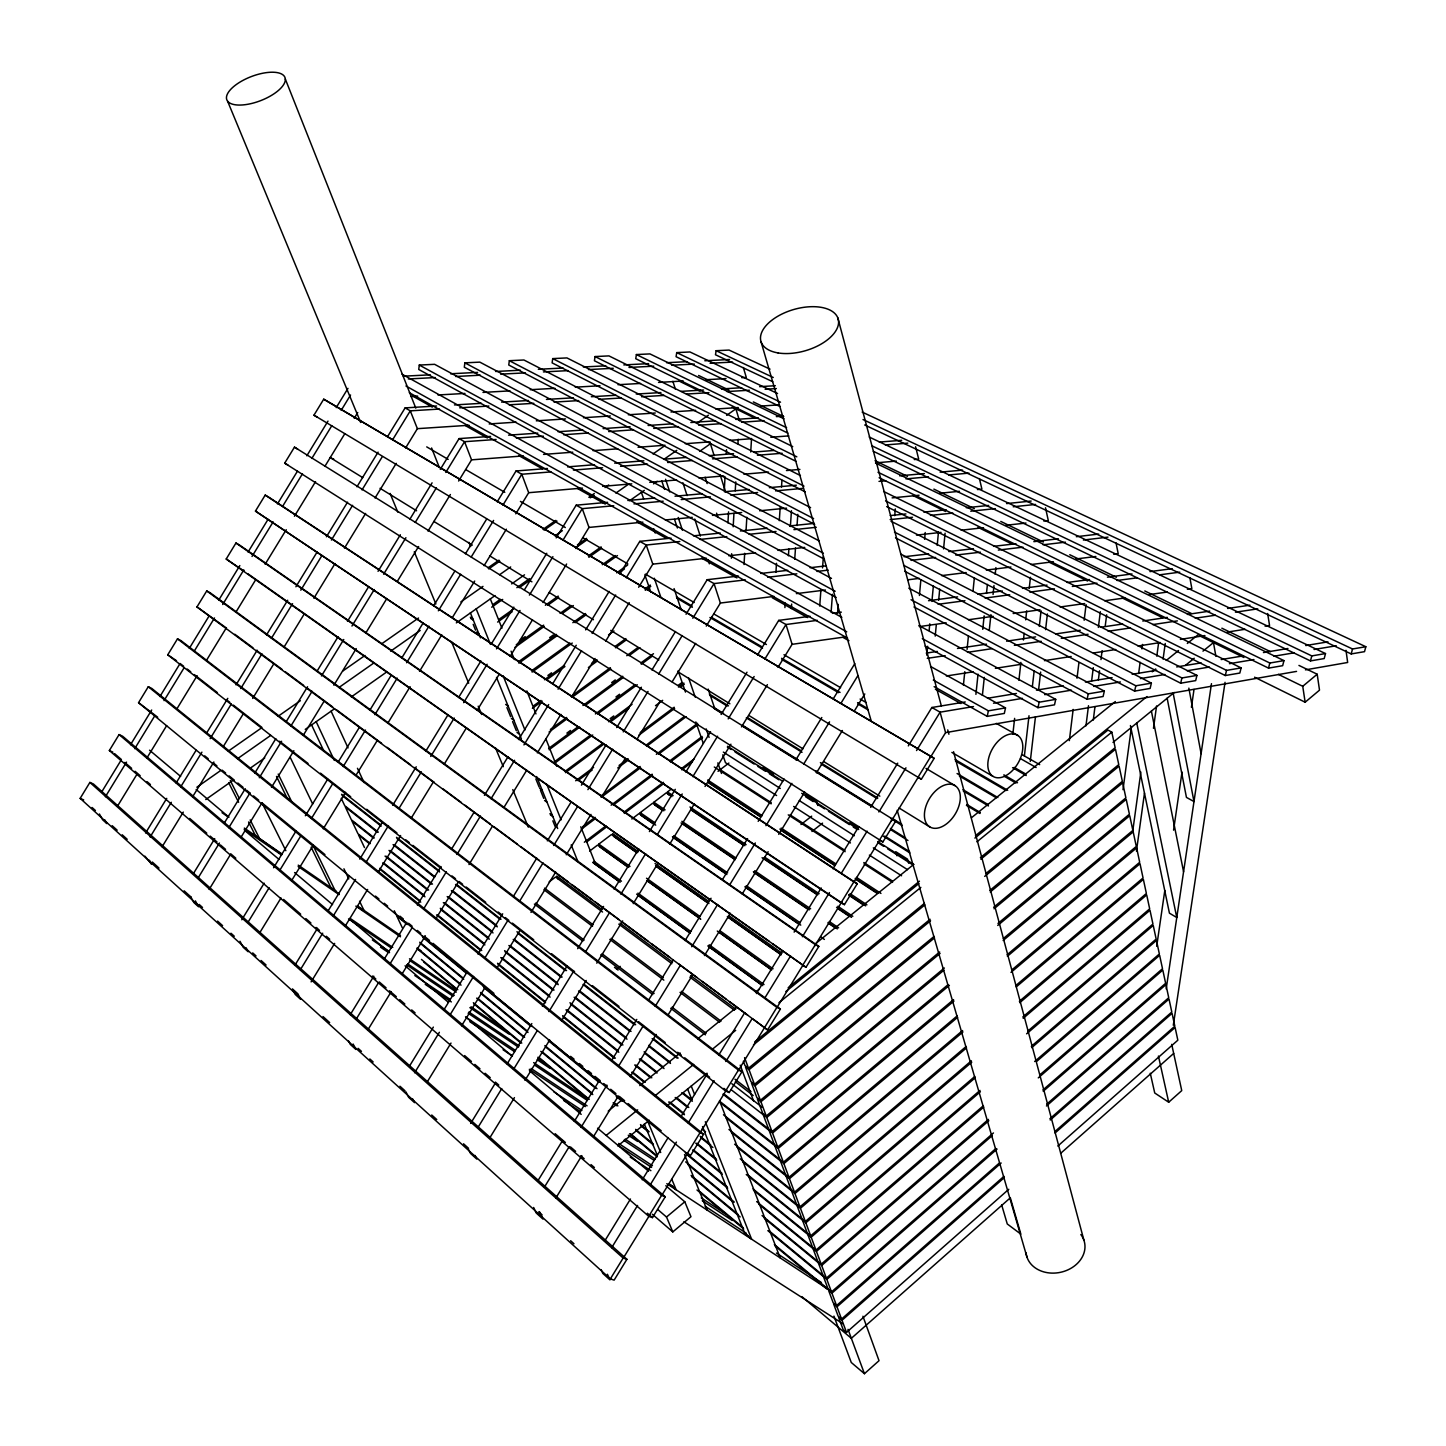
<?xml version="1.0" encoding="UTF-8"?>
<svg xmlns="http://www.w3.org/2000/svg" width="1446" height="1446" viewBox="0 0 1446 1446"><rect width="100%" height="100%" fill="white"/><g stroke="black" fill="none" stroke-linecap="round" stroke-linejoin="round"><path stroke-width="1.5" d="M724.301 490.302L725.042 476.782M726.29 454.243L726.543 449.742M727.934 522.874L728.567 511.866M731.387 558.21L731.64 553.728M733.176 526.796L733.953 513.312M735.237 490.881L735.761 481.898M737.93 443.741L738.201 439.259M744.021 564.555L744.69 553.294M746.028 530.79L746.841 517.288M750.727 452.002L751.54 438.481M775.924 572.309L776.502 563.325M779.304 520.687L780.189 507.221M781.509 487.013L781.943 480.289M784.907 607.591L785.214 603.09M788.413 555.788L788.865 549.028M790.384 526.507L791.45 510.745M791.342 608.531L791.649 604.048M794.722 559.204L795.499 547.998M797.035 525.585L797.812 514.378M819.719 606.055L820.876 590.33M822.539 567.88L823.37 556.656M831.089 612.309L832.462 594.288M837.541 613.339L838.228 604.356M894.731 515.662L895.309 508.92M919.421 595.463L920.867 579.738M924.609 539.268L925.223 532.526M926.814 655.219L927.663 646.254M929.145 630.564L929.778 623.841M931.911 601.428L933.393 585.738M937.207 545.395L938.472 531.947M935.219 636.095L936.285 624.907M938.653 600.307L939.719 589.118M943.569 548.865L945.088 533.194M963.416 685.115L964.789 671.703M967.067 649.344L968.44 635.933M972.995 591.215L974.369 577.785M975.923 694.369L978.038 674.179M982.738 629.299L984.148 615.851M986.479 593.402L987.419 584.437M982.394 695.345L984.292 677.415M989.263 630.348L990.926 614.658M993.059 594.487L993.998 585.522M995.191 574.315L995.896 567.591M1012.869 734.044L1014.622 718.373M1018.906 680.307L1020.912 662.395M1023.425 640L1024.184 633.276M1025.684 619.846L1026.696 610.899M1029.209 588.504L1030.456 577.297M1024.383 755.951L1029.01 715.752M1032.354 686.723L1034.143 671.089M1039.276 626.425L1041.066 610.808M1030.275 761.391L1035.463 716.728M1038.571 689.923L1040.65 672.065M1045.585 629.643L1047.392 614.008M831.486 578.418L434.613 364.32L419.286 365.061L418.744 369.471L836.168 597.469M1069.335 740.641L1073.167 709.426M1077.017 678.21L1078.933 662.611M1084.157 620.244L1086.073 604.645M1085.964 725.856L1088.495 705.72M1091.603 681.102L1093.284 667.672M1098.364 627.401L1100.334 611.748M819.014 540.822L479.819 362.133L464.871 362.856L464.311 367.212L824.437 559.222M1093.284 720.054L1094.984 706.624M1098.4 679.747L1099.538 670.799M1100.966 659.593L1102.105 650.646M1105.232 626.01L1106.66 614.821M810.591 507.636L523.922 360L509.335 360.705L508.757 365.007L814.694 524.41M1123 789.679L1131.423 727.121M1138.635 673.493L1140.135 662.322M1141.942 648.911L1142.539 644.446M1132.58 832.245L1140.858 772.074M1156.8 656.177L1158.626 642.801M1136.448 851.079L1144.491 793.041M1153.474 728.314L1156.565 705.991M1163.072 659.105L1165.241 643.47M800.433 475.589L566.94 357.921L552.715 358.608L552.119 362.874L805.151 491.821M1156.692 946.299L1164.807 890.465M1173.574 830.149L1182.015 772.074M1191.414 707.293L1194.016 689.435M792.733 446.597L608.947 355.897L595.047 356.566L594.433 360.759L795.987 461.328M1166.199 988.865L1211.477 683.669M1173.302 1025.25L1225.051 682.313M784.057 418.798L649.941 353.909L636.385 354.559L635.752 358.716L787.853 433.095M777.568 393.529L689.977 351.974L676.728 352.607L676.077 356.71L779.792 406.434M770.031 369.146L729.073 350.077L716.15 350.709L715.481 354.758L772.724 381.708M987.202 716.385L988.395 710.817L1005.512 707.907L1004.319 713.438L987.202 716.385L934.134 686.651M1037.957 707.672L1039.168 702.196L1055.725 699.376L1054.514 704.835L1037.957 707.672L925.205 646.091M1087.067 699.249L1088.296 693.845L1104.328 691.134L1103.099 696.502L1087.067 699.249L913.98 606.959M1134.604 691.098L1135.851 685.784L1151.378 683.145L1150.13 688.423L1134.604 691.098L904.672 571.278M1180.659 683.199L1181.924 677.957L1196.945 675.409L1195.679 680.614L1180.659 683.199L895.508 537.876M1225.268 675.535L1226.551 670.384L1241.12 667.907L1239.837 673.041L1225.268 675.535L886.687 506.588M1268.54 668.124L1269.823 663.027L1283.958 660.623L1282.656 665.684L1268.54 668.124L879.132 477.722M1310.492 660.912L1311.793 655.906L1325.512 653.574L1324.193 658.563L1310.492 660.912L873.312 451.297M1351.215 653.935L1352.516 648.983L1365.837 646.724L1364.518 651.658L1351.215 653.935L864.708 424.979M80.163 798.373L89.887 782.431L93.43 783.985L626.913 1259.303L614.134 1280.126L610.357 1278.897L80.163 798.373L83.705 799.909M109.354 750.528L119.078 734.586L122.585 736.213L665.25 1196.782L652.471 1217.622L648.748 1216.285L109.354 750.528L112.86 752.137M138.545 702.684L148.287 686.723L151.74 688.404L703.606 1134.242L690.827 1155.101L687.175 1153.655L138.545 702.684L157.704 717.216M167.754 654.803L177.497 638.843L180.931 640.596L741.997 1071.667L729.2 1092.525L725.603 1090.989L167.754 654.803L176.52 660.695M196.981 606.922L206.724 590.944L210.104 592.752L780.388 1009.055L767.591 1029.932L196.981 606.922L225.757 627.546M226.209 559.006L235.951 543.027L239.313 544.907L818.816 946.425L806 967.302L226.209 559.006L244.302 571.242M255.454 511.089L265.196 495.11L268.522 497.026L857.243 883.759L844.428 904.654L841.03 902.81L255.454 511.089L844.428 904.654M294.46 447.157L895.707 821.057L882.873 841.97L284.699 463.136L294.46 447.157L297.731 449.146M313.963 415.183L323.723 399.186L934.17 758.337L921.355 779.249L313.963 415.183L317.216 417.207M102.323 790.926L121.139 760.108M130.538 744.708L151.685 710.022M159.928 696.538L179.9 663.804M189.299 648.386L209.29 615.653M218.689 600.235L239.837 565.567M248.061 552.083L268.052 519.349M277.451 503.931L297.442 471.197M306.841 455.779L327.989 421.111M336.213 407.627L347.98 388.359M105.413 796.728L126.525 762.132M134.731 748.667L154.668 715.987M164.049 700.623L184.004 667.944M194.559 650.646L214.496 617.966M222.702 604.5L243.814 569.905M252.02 556.457L273.149 521.861M282.53 506.48L302.467 473.8M311.848 458.418L331.785 425.739M341.184 410.375L350.565 394.993M117.415 806.308L137.334 773.664M146.715 758.3L166.652 725.639M177.207 708.341L197.126 675.68M206.507 660.316L226.444 627.672M235.825 612.291L255.743 579.647M265.124 564.265L286.236 529.688M294.442 516.24L315.535 481.663M324.916 466.299L344.853 433.637M354.234 418.274L357.74 412.508M145.594 832.986L166.742 798.355M176.123 782.973L196.096 750.275M206.651 732.959L227.799 698.346M236.023 684.88L257.153 650.248M266.552 634.866L287.682 600.235M295.906 586.769L317.036 552.155M326.435 536.773L347.564 502.142M356.963 486.76L378.093 452.128M387.492 436.746L405.115 407.899L436.529 406.001M150.113 837.017L171.297 802.295M180.714 786.877L201.916 752.155M210.158 738.653L231.342 703.949M240.759 688.531L261.943 653.809M271.36 638.391L292.562 603.669M300.804 590.185L321.988 555.463M331.405 540.045L352.607 505.323M362.024 489.905L382.033 457.117M392.625 439.765L410.284 410.845L439.476 409.055M162.115 846.778L183.281 812.092M192.698 796.674L213.863 761.988M223.28 746.588L243.29 713.818M252.689 698.418L273.872 663.732M284.464 646.398L304.455 613.628M313.872 598.228L335.038 563.542M344.455 548.124L365.621 513.438M375.038 498.02L396.222 463.353M405.621 447.935L417.388 428.667L410.284 410.845L405.115 407.899M193.583 873.312L214.731 838.68M224.13 823.298L245.278 788.685M254.677 773.285L275.825 738.671M286.398 721.355L307.546 686.723M316.945 671.342L338.093 636.71M347.492 621.328L368.64 586.715M378.039 571.315L400.361 534.767M409.76 519.385L432.083 482.837M440.307 469.372L459.087 438.59L490.592 436.403M198.319 877.614L219.431 843.036M228.811 827.672L249.923 793.113M259.304 777.749L281.59 741.256M290.971 725.91L312.083 691.333M321.464 675.969L343.75 639.494M351.956 626.046L374.243 589.57M383.624 574.207L405.91 537.713M415.291 522.349L436.403 487.79M445.784 472.426L464.546 441.699L496.086 439.476M209.146 889.435L230.33 854.749M240.922 837.415L262.088 802.747M271.505 787.329L293.863 750.727M303.28 735.309L324.464 700.641M333.881 685.223L356.24 648.621M365.657 633.221L386.823 598.536M397.415 581.202L418.599 546.534M428.016 531.116L450.375 494.514M458.617 481.03L471.559 459.846L464.546 441.699L459.087 438.59M241.789 919.764L264.166 883.181M273.583 867.763L295.942 831.161M305.359 815.761L327.718 779.159M338.31 761.825L359.494 727.157M370.086 709.823L391.27 675.155M401.861 657.822L423.045 623.154M433.637 605.802L454.821 571.134M465.431 553.8L486.615 519.132M497.207 501.798L516.041 470.98L547.419 468.486M247.953 922.367L269.119 887.754M279.693 870.438L300.84 835.824M311.414 818.526L332.58 783.895M343.154 766.597L365.476 730.049M374.894 714.667L397.216 678.12M406.615 662.738L428.956 626.19M438.355 610.808L460.678 574.261M471.251 556.963L493.592 520.415M502.991 505.034L521.789 474.252L550.962 471.902M259.882 932.525L281.012 897.966M291.568 880.668L312.697 846.109M323.253 828.811L345.558 792.336M356.132 775.038L377.261 740.479M387.817 723.181L410.122 686.687M419.521 671.324L441.807 634.83M452.381 617.55L474.686 581.057M484.067 565.693L506.371 529.2M515.77 513.836L528.676 492.706L521.789 474.252L516.041 470.98M295.111 964.916L317.451 928.368M328.025 911.052L349.209 876.439M359.783 859.123L382.124 822.575M392.716 805.259L416.231 766.796M425.648 751.396L447.989 714.848M458.563 697.532L480.922 660.985M491.495 643.687L513.836 607.139M524.428 589.823L546.769 553.276M556.186 537.876L576.177 505.178L607.627 502.322M300.37 969.706L322.693 933.194M333.267 915.914L355.571 879.403M366.145 862.123L388.468 825.612M399.042 808.332L421.346 771.839M430.745 756.457L454.243 718.047M463.642 702.666L487.121 664.256M496.52 648.874L520.018 610.465M529.399 595.101L552.896 556.674M563.47 539.376L582.268 508.649L613.737 505.757M311.107 981.888L334.659 943.388M345.251 926.055L367.627 889.453M378.219 872.137L400.596 835.535M411.188 818.201L433.565 781.617M444.157 764.283L466.534 727.7M477.126 710.366L499.503 673.782M510.095 656.448L532.471 619.864M543.063 602.53L566.615 564.012M576.05 548.612L588.992 527.429L582.268 508.649L576.177 505.178M350.257 1014.676L373.791 976.195M384.383 958.879L406.742 922.331M417.352 905.015L440.885 866.534M451.477 849.218L473.836 812.652M484.428 795.336L507.962 756.854M518.554 739.539L542.105 701.057M552.697 683.741L576.231 645.259M585.648 629.878L609.182 591.396M619.774 574.08L639.783 541.364L671.089 538.147M357.017 1017.821L378.183 983.226M389.932 964.012L412.273 927.482M424.021 908.269L446.362 871.757M456.954 854.459L480.47 816.014M491.044 798.716L514.559 760.289M523.958 744.907L548.649 704.545M558.066 689.182L581.563 650.736M592.155 633.438L615.671 594.993M626.245 577.695L646.235 545.034L679.801 541.527M367.664 1030.185L391.233 991.667M401.825 974.351L425.395 935.833M436.005 918.499L458.382 881.897M468.992 864.563L492.544 826.046M504.329 806.796L526.724 770.212M537.334 752.878L560.885 714.36M571.495 697.026L595.065 658.508M605.657 641.174L629.227 602.657M638.644 587.257L652.797 564.139L646.235 545.034L639.783 541.364M409.851 1065.521L433.348 1027.112M443.922 1009.832L467.438 971.423M478.011 954.143L502.684 913.818M513.276 896.538L536.773 858.129M547.347 840.849L570.863 802.44M581.437 785.16L606.109 744.835M616.701 727.555L641.373 687.23M651.947 669.95L675.463 631.54M686.037 614.261L707.184 579.701L738.508 576.05M414.622 1072.751L439.367 1032.299M449.977 1014.965L473.565 976.448M485.35 957.198L507.745 920.614M519.53 901.346L543.1 862.828M553.71 845.494L577.297 806.976M587.907 789.643L612.652 749.209M623.262 731.875L648.025 691.441M658.617 674.107L682.205 635.589M692.815 618.255L714.035 583.588L745.359 579.9M427.474 1081.518L451.007 1043.072M461.581 1025.792L485.115 987.347M496.882 968.133L520.397 929.706M530.989 912.408L555.698 872.065M566.272 854.767L590.98 814.405M601.572 797.108L625.088 758.68M636.855 739.466L660.388 701.039M672.155 681.825L695.671 643.398M706.263 626.1L720.379 603.036L714.035 583.588L707.184 579.701M470.673 1123.397L495.363 1083.072M507.13 1063.876L531.821 1023.569M542.395 1006.289L567.085 965.964M577.677 948.684L603.542 906.443M614.116 889.163L638.807 848.856M649.399 831.577L675.264 789.335M685.838 772.056L710.528 731.748M721.12 714.469L746.986 672.227M757.559 654.948L778.725 620.388L810.031 616.267M478.174 1127.121L501.762 1088.603M513.565 1069.335L537.153 1030.835M548.938 1011.567L573.701 971.134M585.503 951.884L609.091 913.366M620.876 894.116L645.657 853.664M657.442 834.414L682.205 793.981M692.815 776.647L717.596 736.213M728.206 718.879L754.143 676.511M764.771 659.177L785.991 624.527L817.315 620.352M489.724 1137.966L514.433 1097.622M525.006 1080.343L549.715 1039.999M561.482 1020.786L586.19 980.46M596.782 963.163L622.666 920.903M633.258 903.623L657.966 863.28M669.733 844.084L694.442 803.741M705.033 786.443L730.917 744.202M741.509 726.904L767.392 684.645M777.984 667.365L792.101 644.32L785.991 624.527L778.725 620.388M537.785 1180.948L562.548 1140.569M574.333 1121.337L599.078 1080.939M612.038 1059.791L636.782 1019.412M648.567 1000.18L673.312 959.801M685.097 940.569L711.034 898.255M722.819 879.023L747.564 838.644M758.174 821.346L784.094 779.033M795.878 759.801L821.798 717.505M833.583 698.273L854.803 663.66M544.491 1187.003L569.218 1146.642M581.003 1127.41L606.922 1085.133M618.707 1065.919L643.434 1025.557M655.219 1006.326L679.945 965.964M691.73 946.75L717.65 904.455M729.435 885.241L755.336 842.964M765.946 825.666L791.866 783.37M803.633 764.157L829.552 721.861M841.337 702.648L857.821 675.734M555.897 1197.939L581.834 1155.625M593.637 1136.375L618.382 1095.978M630.185 1076.746L656.123 1034.432M667.907 1015.2L692.67 974.803M704.455 955.571L730.393 913.239M742.196 894.008L768.133 851.694M778.743 834.378L804.681 792.065M816.466 772.833L842.403 730.501M854.188 711.269L864.798 693.953M604.573 1241.246L630.474 1199.005M642.241 1179.791L668.142 1137.568M681.102 1116.439L707.004 1074.197M718.77 1055.002L744.672 1012.76M756.439 993.565L782.34 951.323M794.125 932.128L821.201 887.971M832.968 868.775L858.87 826.534M870.655 807.32L897.731 763.163M908.323 745.883L931.875 707.492L965.259 701.961M611.694 1247.663L637.578 1205.44M650.537 1184.328L676.421 1142.105M688.206 1122.909L714.089 1080.686M725.874 1061.491L751.757 1019.267M764.717 998.156L790.601 955.933M802.385 936.737L829.444 892.58M841.229 873.402L867.112 831.161M878.879 811.965L905.955 767.826M916.547 750.546L940.099 712.173L973.483 706.57M610.357 1278.897L623.154 1258.038L626.913 1259.303M648.748 1216.285L661.563 1195.408L665.25 1196.782M687.175 1153.655L699.991 1132.76L703.606 1134.242M725.603 1090.989L738.418 1070.094L741.997 1071.667M780.388 1009.055L776.882 1007.374L738.31 1070.582M802.53 965.567L815.363 944.636L818.816 946.425M841.03 902.81L853.863 881.879L857.243 883.759M930.917 756.24L918.065 777.189L921.355 779.249M624.076 1256.827L649.977 1214.586M661.762 1195.39L687.663 1153.149M700.623 1132.019L726.525 1089.778M777.171 1007.211L803.072 964.97M814.857 945.774L841.952 901.617M853.718 882.403L879.638 840.162M891.405 820.966L918.499 776.809M930.266 757.596L945.576 732.634L940.099 712.173L931.875 707.492M833.944 1316.113L851.278 1362.494L864.437 1373.7L879.023 1360.686L862.937 1316.24M1150.275 1073.257L1154.739 1092.995L1168.693 1102.232L1181.744 1090.609L1171.712 1044.355M1009.977 1198.119L851.351 1338.309L801.825 1296.61M1060.605 1153.384L1173.682 1053.447M1008.784 1189.281L846.506 1332.399L842.006 1320.27L1004.319 1177.586M1055.056 1132.995L1175.11 1027.473L1177.839 1040.198L1057.821 1146.045M841.554 1319.059L836.999 1306.786L833.637 1303.985L838.192 1316.24L841.554 1319.059L1003.958 1176.339M1054.712 1131.73L1174.839 1026.19L1172.073 1013.321L1050.23 1120.035M836.547 1305.557L831.938 1293.158L828.558 1290.356L833.167 1302.756L836.547 1305.557L999.096 1163.253M1049.886 1118.77L1171.802 1012.037L1169.019 999.041L1046.452 1105.991M836.999 1306.786L1001.156 1163.018M774.351 1244.5L831.486 1291.929L995.878 1148.522M1046.723 1104.184L1168.73 997.74L1165.928 984.618L1043.235 1091.278M831.938 1293.158L997.071 1149.082M769.091 1230.817L826.371 1278.137L993.456 1132.941M1042.891 1089.977L1165.639 983.298L1162.801 970.049L1038.282 1077.885M831.486 1291.929L826.841 1279.385L992.119 1135.706M762.042 1215.562L821.201 1264.202L988.449 1119.403M1039.638 1075.083L1162.512 968.712L1159.638 955.318L1036.71 1061.382M826.371 1278.137L821.671 1265.467L988.829 1120.704M756.674 1201.59L815.978 1250.103L983.388 1105.72M1034.649 1061.527L1159.367 953.98L1156.457 940.442L1031.667 1047.681M821.201 1264.202L816.448 1251.405L983.786 1107.04M753.005 1188.901L810.682 1235.86L980.008 1090.411M1031.323 1046.344L1156.167 939.087L1153.239 925.422L1026.606 1033.818M815.978 1250.103L811.17 1237.161L980.388 1091.748M747.528 1174.64L805.35 1221.472L974.857 1076.42M1027.943 1030.998L1152.95 924.048L1149.986 910.239L1023.19 1018.327M810.682 1235.86L805.838 1222.792L975.255 1077.758M740.225 1158.788L799.945 1206.904L971.387 1060.804M1022.81 1016.972L1149.678 908.847L1146.696 894.893L1019.737 1002.693M805.35 1221.472L800.433 1208.241L971.784 1062.159M734.622 1144.202L794.487 1192.191L966.145 1046.488M1019.358 1001.319L1146.389 893.483L1143.37 879.385L1016.249 986.895M799.945 1206.904L794.975 1193.528L966.543 1047.862M728.947 1129.471L788.956 1177.297L962.584 1030.546M1015.869 985.503L1143.063 877.975L1140.008 863.714L1010.989 972.381M794.487 1192.191L789.462 1178.653L962.982 1031.938M723.47 1114.758L783.37 1162.241L957.234 1015.887M1012.327 969.525L1139.701 862.286L1136.628 847.88L1007.392 956.258M788.956 1177.297L783.877 1163.614L957.65 1017.297M783.37 1162.241L778.237 1148.413L953.98 1001.048M652.309 1214.242L672.806 1231.902L690.971 1216.701L684.789 1201.771L665.811 1185.756M1254.568 677.198L1305.142 702.214L1319.511 690.158L1317.198 674.234L1298.942 665.413M719.439 1101.075L777.731 1147.021L953.565 999.62M1007.012 954.83L1136.303 846.434L1133.194 831.884L1003.144 940.478M672.806 1231.902L666.516 1217.026L684.789 1201.771M1305.142 702.214L1302.738 686.29L1317.198 674.234M724.229 1094.17L772.019 1131.622L948.124 984.618M1003.379 938.508L1132.869 830.42L1129.724 815.707L997.74 925.44M777.731 1147.021L772.525 1133.031L949.389 985.359M766.235 1116.041L760.921 1101.725L757.397 1098.996L762.711 1113.312L766.235 1116.041L944.365 968.007M997.975 923.452L1129.416 814.225L1126.217 799.367L994.017 908.793M772.019 1131.622L766.76 1117.469L943.895 970.194M760.397 1100.298L755.011 1085.801L751.486 1083.09L756.854 1097.55L760.397 1100.298L939.665 951.956M993.619 907.311L1125.892 797.867L1122.674 782.828L990.257 891.965M760.921 1101.725L940.099 953.42M754.469 1084.355L749.046 1069.697L745.485 1066.985L750.944 1081.626L754.469 1084.355L934.062 936.43M989.841 890.465L1122.349 781.328L1119.096 766.127L984.69 876.384M755.011 1085.801L934.496 937.912M743.371 1061.274L744.943 1065.503L748.486 1068.233L930.14 919.276M986.027 873.456L1118.77 764.609L1115.481 749.245L980.822 859.195M749.046 1069.697L930.573 920.777M754.685 1041.915L924.428 903.37M980.406 857.677L1115.155 747.69L1111.811 732.164L1107.943 730.067L974.893 838.084M753.493 1044.843L924.862 904.889M617.804 1145.919L649.308 1120.252M666.805 1106.009L707.04 1073.203M1113.004 742.394L1174.242 692.471M606.163 1135.435L637.668 1109.859M655.165 1095.652L693.664 1064.419M712.914 1048.802L735.671 1030.329M788.178 987.726L919.439 881.21M975.454 835.752L1146.967 696.574M1185.467 665.341L1194.233 658.237M1202.982 651.134L1213.483 642.602L1215.887 656.303M785.829 991.576L918.879 883.56M778.924 1002.729L920.849 887.392M976.918 841.825L1111.811 732.164M608.224 1111.088L622.268 1099.755M639.819 1085.585L680.18 1052.995M697.713 1038.824L736.321 1007.645M755.625 992.064L759.132 989.227M815.291 943.877L913.565 864.527M971.459 817.749L1115.354 701.545M1152.209 671.794L1155.716 668.956M1166.253 660.461L1178.526 650.537M1187.311 643.452L1197.83 634.957M811.965 831.486L822.557 823.135M616.611 969.127L620.153 966.344M801.012 824.509L811.658 816.159M718.047 771.333L728.874 763.072M549.137 881.897L555.553 877.017L602.53 912.01M589.643 851.098L597.56 845.079L628.739 867.401M627.474 866.714L599.982 847.031L598.825 844.121L611.441 834.541L637.198 852.742M631.848 819.014L638.969 813.592L655.707 825.124M654.333 824.527L641.319 815.562L640.216 812.652L652.652 803.199L663.841 810.808M662.431 810.248L654.966 805.169L653.881 802.259L666.263 792.86L671.866 796.619M668.558 794.83L667.492 791.92L670.998 789.245M584.347 842.223L605.892 825.883M623.859 812.272L663.389 782.304M681.355 768.676L693.935 759.15M586.606 842.042L606.362 827.058M624.311 813.429L663.822 783.479M681.771 769.85L692.544 761.681M582.575 826.75L595.065 817.315M611.134 805.187L652.182 774.188M670.022 760.704L702.16 736.448M581.274 829.281L595.535 818.49M613.375 805.024L652.616 775.363M670.456 761.897L702.557 737.641M600.741 796.168L640.198 766.488M656.339 754.342L697.587 723.289M601.193 797.361L640.632 767.681M658.563 754.179L698.002 724.5M619.069 765.44L628.088 758.68M646.127 745.16L683.976 716.782M617.731 767.989L628.54 759.873M646.561 746.371L686.217 716.656M575.671 780.786L593.583 767.41M640.162 732.634L674.197 707.239M577.93 780.659L592.264 769.959M638.825 735.201L674.631 708.45M565.494 772.634L603.289 744.509M655.49 705.702L662.684 700.334M680.686 686.958L684.283 684.265M678.156 685.368L681.753 682.711M565.006 771.405L602.819 743.298M678.463 687.067L683.868 683.036M610.14 718.626L613.755 715.951M554.234 761.934L590.438 735.128M608.549 721.717L632.083 704.292M554.74 763.163L592.733 735.02M610.827 721.608L628.92 708.215M566.868 733.122L570.501 730.447M615.942 696.954L619.575 694.261M548.63 748.468L577.406 727.23M595.409 713.963L634.975 684.771M549.119 749.715L579.683 727.157M597.668 713.89L637.234 684.699M611.658 682.584L615.255 679.927M550.402 729.417L566.669 717.469M582.955 705.503L622.738 676.276M640.831 662.991L653.484 653.7M549.082 732.001L567.157 718.716M585.232 705.431L623.208 677.541M641.283 664.256L652.128 656.285M572.2 695.598L610.393 667.672M626.751 655.707L637.65 647.736M572.688 696.864L610.845 668.956M629.028 655.653L639.927 647.663M533.701 705.72L540.931 700.46M591.541 663.606L596.963 659.647M615.038 646.489L625.883 638.59M532.399 708.305L541.437 701.726M588.395 667.51L597.433 660.93M615.49 647.772L626.335 639.873M547.907 675.445L551.541 672.824M544.455 679.747L564.446 665.25M546.787 679.728L564.934 666.552M608.531 634.921L613.972 630.962M531.586 670.781L569.959 643.072M644.844 588.992L650.32 585.034M532.11 672.083L572.273 643.054M645.296 590.293L650.79 586.335M549.643 637.632L553.312 634.993M518.355 661.87L556.493 634.433M572.833 622.684L585.558 613.538M518.879 663.172L556.999 635.752M575.147 622.702L586.028 614.857M519.765 640.542L525.223 636.62M516.258 644.753L543.66 625.142M560.09 613.375L571.043 605.531M616.701 572.851L627.654 565.006M514.957 647.374L544.166 626.461M562.404 613.393L573.357 605.549M618.996 572.869L624.473 568.947M545.377 605.259L558.228 596.095M602.295 564.699L615.146 555.535M547.709 605.278L558.716 597.433M604.609 564.717L617.442 555.571M498.888 619.43L513.493 609.073M588.359 555.969L601.138 546.895M497.605 622.087L512.209 611.712M588.847 557.306L601.626 548.251M492.978 604.536L500.316 599.349M516.855 587.672L529.706 578.599M577.424 544.889L586.606 538.4M491.676 607.193L502.702 599.421M519.204 587.745L530.212 579.973M576.086 547.546L587.112 539.774M205.748 799.548L233.384 780.063M249.977 768.368L264.708 757.975M305.251 729.399L334.731 708.612M351.324 696.918L386.317 672.245M456.34 622.883L495.038 595.589M511.631 583.913L524.518 574.821M629.552 500.768L644.301 490.375M653.502 483.886L657.189 481.283M699.575 451.405L710.637 443.615M196.855 787.239L220.858 770.393M237.469 758.734L270.691 735.418M338.997 687.465L374.062 662.846M390.673 651.17L420.208 630.438M460.822 601.934L482.982 586.389M499.593 574.713L510.673 566.94M554.975 535.851L562.349 530.664M615.888 493.086L628.811 484.012M663.877 459.394L676.8 450.321M726.633 415.327L735.869 408.856L739.502 420.822M487.971 567.862L498.978 560.162M542.991 529.381L555.824 520.397M588.829 497.316L594.342 493.466M228.341 751.107L261.581 727.862M278.192 716.222L300.352 700.714M342.829 670.998L364.97 655.49M381.599 643.868L418.527 618.02M488.694 568.929L499.774 561.175M544.076 530.176L557.017 521.12M590.239 497.858L593.945 495.291M605.024 487.537L608.712 484.952M653.032 453.936L664.112 446.181M697.334 422.919L708.413 415.183M945.576 732.634L1296.556 671.396M1305.449 669.86L1347.654 662.485L1346.009 650.339M993.51 703.208L1022.449 698.364M1044.699 694.64L1071.414 690.158M1093.664 686.434L1120.379 681.952M1140.406 678.59L1164.898 674.487M1187.148 670.763L1209.416 667.022M1229.443 663.678L1253.917 659.557M1273.962 656.213L1293.989 652.851M1314.016 649.489L1336.267 645.766M987.51 698.273L1016.43 693.484M1036.457 690.158L1063.172 685.729M1085.422 682.042L1112.119 677.632M1132.164 674.306L1156.637 670.257M1176.664 666.931L1201.138 662.883M1221.165 659.557L1243.415 655.869M1263.443 652.562L1287.934 648.495M1305.738 645.549L1327.988 641.861M946.353 675.987L973.104 671.812M995.39 668.323L1022.141 664.148M1044.428 660.659L1071.179 656.484M1093.465 652.996L1115.752 649.507M1138.038 646.019L1160.325 642.548M1180.388 639.403L1204.898 635.571M1227.202 632.083L1245.024 629.299M1265.087 626.172L1269.552 625.467L1267.654 613.502M927.284 658.346L945.16 655.671M967.482 652.327L992.046 648.658M1014.369 645.314L1041.174 641.301M1061.274 638.282L1088.061 634.27M1108.16 631.269L1130.483 627.925M1152.823 624.582L1177.387 620.894M1195.246 618.219L1215.345 615.219M1235.444 612.2L1257.767 608.856M926.235 653.086L937.388 651.423M957.487 648.459L986.497 644.157M1006.597 641.174L1035.607 636.891M1055.707 633.908L1080.27 630.275M1100.352 627.311L1122.674 624.003M1142.774 621.021L1167.32 617.388M1187.419 614.423L1209.742 611.116M1227.6 608.477L1249.922 605.169M792.101 644.32L845.693 636.855M919.385 626.588L946.19 622.846M968.513 619.738L993.095 616.321M1013.176 613.52L1039.981 609.778M1060.081 606.995L1084.645 603.56M1104.744 600.759L1124.843 597.957M1149.407 594.541L1167.284 592.065M1187.383 589.263L1191.847 588.63L1189.859 577.605M938.111 604.283L964.952 600.723M985.088 598.048L1009.706 594.776M1029.823 592.101L1054.441 588.829M1072.336 586.443L1096.936 583.172M1117.071 580.497L1137.207 577.822M1159.584 574.839L1179.719 572.164M832.39 613.339L841.337 612.164M928.549 600.705L957.613 596.873M977.731 594.234L1002.331 590.998M1022.467 588.359L1047.049 585.124M1067.184 582.485L1089.543 579.539M1107.437 577.189L1132.019 573.954M1149.913 571.604L1172.272 568.658M720.379 603.036L774.008 596.385M796.366 593.619L825.413 590.022M908.124 579.774L919.295 578.382M941.635 575.616L966.217 572.562M986.335 570.067L1010.935 567.031M1031.034 564.536L1053.393 561.753M1075.734 558.987L1095.851 556.493M1113.727 554.288L1118.21 553.728L1116.023 542.865M767.754 577.261L796.854 573.827M816.99 571.441L828.197 570.122M911.016 560.361L935.634 557.469M955.788 555.083L980.406 552.191M998.318 550.076L1022.937 547.166M1043.09 544.799L1065.467 542.16M1083.379 540.045L1107.998 537.135M760.885 573.447L787.727 570.32M810.103 567.718L825.756 565.892M904.075 556.764L928.675 553.89M948.811 551.559L973.429 548.685M993.565 546.335L1015.942 543.732M1033.836 541.654L1058.436 538.78M1076.348 536.701L1098.707 534.08M652.797 564.139L706.425 558.228M728.766 555.77L755.589 552.824M777.93 550.366L804.753 547.419M916.475 535.11L941.057 532.399M961.174 530.194L983.515 527.736M1005.856 525.278L1025.973 523.054M1043.849 521.084L1048.314 520.596L1045.494 507.763M699.936 539.43L726.796 536.629M749.173 534.297L776.032 531.495M793.926 529.634L816.303 527.302M890.158 519.602L912.534 517.27M930.429 515.391L952.806 513.059M970.718 511.197L995.336 508.63M1013.23 506.769L1035.607 504.437M693.465 535.833L720.289 533.068M740.424 530.989L767.266 528.242M789.624 525.928L814.225 523.398M890.266 515.571L905.919 513.945M923.813 512.101L946.172 509.805M966.308 507.727L988.666 505.431M1006.561 503.588L1031.161 501.057M588.992 527.429L642.874 522.169M665.341 519.982L692.273 517.361M712.48 515.391L741.671 512.535M759.638 510.781L786.57 508.161M892.11 497.876L919.041 495.255M939.249 493.285L959.457 491.315M977.424 489.561L981.906 489.128L979.412 478.59M633.963 503.895L663.19 501.202M681.174 499.557L710.402 496.864M730.628 495.002L757.614 492.526M775.598 490.881L802.566 488.405M879.005 481.373L885.747 480.759M905.973 478.897L928.459 476.837M948.684 474.975L968.928 473.113M627.835 500.497L654.803 498.039M675.011 496.213L701.979 493.773M724.428 491.73L749.155 489.489M769.362 487.645L796.33 485.205M899.665 475.824L924.374 473.583M940.099 472.155L962.566 470.113M528.676 492.706L582.467 488.079M602.657 486.344L631.794 483.85M649.724 482.295L676.62 479.982M699.033 478.066L723.705 475.933M743.877 474.198L768.531 472.083M786.461 470.546L799.909 469.39M876.131 462.828L896.303 461.093M914.234 459.557L918.716 459.159L915.571 446.742M567.609 466.877L594.523 464.726M614.695 463.136L643.85 460.804M664.039 459.195L686.452 457.424M708.883 455.635L733.538 453.664M753.728 452.074L773.899 450.465M879.295 442.078L901.726 440.289M573.411 470.095L602.584 467.745M620.533 466.299L647.465 464.13M667.654 462.503L692.345 460.497M712.535 458.87L737.225 456.882M757.433 455.255L782.105 453.267M885.332 444.952L907.781 443.145M471.559 459.846L523.307 455.924M543.551 454.406L572.797 452.2M593.041 450.664L617.804 448.802M638.048 447.266L665.033 445.241M685.296 443.705L710.04 441.843M730.284 440.307L750.528 438.789M770.79 437.252L788.775 435.897M516.349 438.066L543.371 436.168M563.633 434.74L588.414 432.987M608.676 431.577L633.438 429.824M653.719 428.396L678.481 426.66M698.743 425.232L721.265 423.66M741.527 422.232L764.048 420.641M508.594 435.156L537.84 433.131M558.102 431.739L582.846 430.022M603.09 428.612L630.095 426.733M648.097 425.486L672.842 423.768M690.845 422.521L715.607 420.822M735.851 419.412L758.355 417.858M776.357 416.611L783.099 416.141M417.388 428.667L469.01 425.269M489.2 423.949L516.132 422.16M536.321 420.84L565.494 418.924M583.443 417.731L610.375 415.96M628.323 414.785L655.255 413.014M670.962 411.983L695.653 410.357M715.842 409.019L738.273 407.555M760.723 406.073L778.671 404.898M454.478 404.934L481.391 403.326M501.599 402.115L528.513 400.506M546.461 399.421L573.393 397.813M591.342 396.728L616.014 395.264M636.222 394.053L660.894 392.571M681.084 391.36L703.533 390.022M721.482 388.938L741.671 387.727M759.62 386.66L775.327 385.721M459.701 407.826L488.893 406.055M509.1 404.826L533.809 403.326M554.017 402.096L578.707 400.596M598.933 399.367L621.382 397.993M641.59 396.764L664.057 395.409M686.507 394.035L708.974 392.679M726.94 391.577L749.39 390.221M765.115 389.263L776.339 388.576M410.971 396.511L417.713 396.114M437.975 394.975L464.979 393.439M482.982 392.408L509.986 390.872M530.248 389.715L554.993 388.305M575.255 387.166L600.018 385.757M618.02 384.726L640.524 383.443M658.526 382.413L683.271 381.021M705.793 379.738L726.037 378.581M741.798 377.677L746.299 377.424L743.352 367.537M403.344 376.195L430.348 374.821M450.592 373.773L477.596 372.399M495.58 371.477L520.343 370.212M538.328 369.29L563.09 368.025M583.334 366.977L605.838 365.838M623.822 364.916L648.585 363.633M666.57 362.711L686.832 361.681M704.817 360.759L729.579 359.494M408.314 378.96L435.336 377.551M455.598 376.502L480.361 375.201M500.641 374.153L525.404 372.869M543.425 371.929L568.188 370.628M588.468 369.58L613.231 368.296M628.992 367.465L653.755 366.181M671.775 365.242L694.297 364.067M710.058 363.253L732.58 362.078M862.159 412.074L1365.837 646.724M716.15 350.709L773.249 377.478M863.009 419.539L1352.516 648.983M869.227 437.035L1325.512 653.574M676.728 352.607L780.533 402.187M872.137 445.928L1311.793 655.906M698.581 375.472L729.001 390.167M753.348 401.934L783.768 416.611M875.047 460.696L907.492 476.367M933.863 489.11L974.423 508.685M1000.795 521.428L1043.379 541.997M1069.751 554.722L1116.402 577.261M1144.798 590.962L1191.45 613.502M1221.87 628.197L1270.546 651.694M875.499 463.027L1283.958 660.623M636.385 354.559L786.624 427.727M877.975 472.209L1269.823 663.027M679.747 381.383L700.045 391.306M732.254 407.085L754.83 418.129M913.113 495.598L945.576 511.486M978.056 527.374L1012.543 544.256M1049.073 562.151L1087.627 581.021M1122.132 597.903L1162.711 617.767M1199.24 635.644L1243.885 657.496M1278.372 674.378L1302.738 686.29M883.633 491.459L1241.12 667.907M595.047 356.566L796.818 456.828M885.585 500.931L1226.551 670.384M891.007 521.229L1196.945 675.409M552.715 358.608L803.994 486.145M894.459 532.056L1181.924 677.957M900.786 554.089L1151.378 683.145M509.335 360.705L813.592 518.572M903.66 565.314L1135.851 685.784M908.793 588.124L1104.328 691.134M464.871 362.856L823.389 553.203M911.034 599.729L1088.296 693.845M918.806 625.522L1055.725 699.376M419.286 365.061L835.173 591.251M922.331 638.644L1039.168 702.196M402.042 374.207L841.825 617.388M930.573 666.479L1005.512 707.907M405.964 385.992L846.723 631.812M933.303 680.09L988.395 710.817M409.345 392.716L847.663 638.21M412.706 396.077L432.354 407.103M465.757 425.829L487.374 437.957M518.807 455.598L542.395 468.811M577.767 488.658L605.259 504.076M636.71 521.717L666.172 538.237M701.545 558.084L736.918 577.912M772.291 597.758L807.663 617.587M843.018 637.415L848.929 640.723M935.381 689.218L960.921 703.551M996.294 723.38L1017.912 735.508A23.931 14.677 -59.8 0 1 1009.525 773.194A23.931 14.677 -59.8 0 1 988.504 758.825A23.931 14.677 -59.8 0 1 1017.912 735.508M1022.051 754.631L1039.692 764.645M1020.478 758.608L1036.131 767.519M1014.188 767.392L1025.901 774.116M1012.58 767.699L1026.244 775.544M1003.849 774.839L1017.532 782.756M1004.211 776.249L1015.923 783.045M426.715 446.886L448.188 459.376M465.757 469.607L504.799 492.327M520.415 501.4L565.332 527.537M582.901 537.749L627.799 563.886M645.368 574.098L694.17 602.494M713.691 613.863L766.416 644.518M783.985 654.749L840.596 687.681M860.117 699.051L865.973 702.449M951.884 752.426L992.878 776.285M676.366 596.837L691.947 605.946M711.45 617.315L762.114 646.904M781.599 658.292L840.072 692.417M857.605 702.666L867.365 708.359M955.065 759.548L1007.681 790.275M676.8 598.138L692.381 607.248M709.932 617.496L762.53 648.224M782.015 659.611L838.517 692.634M858.002 704.021L867.745 709.715M955.426 760.939L1006.073 790.528M882.873 841.97L879.548 840.018L892.381 819.069L895.707 821.057M934.17 758.337L323.723 399.186M957.071 773.52L997.867 797.541M959.367 776.032L996.276 797.776M962.928 789.643L988.106 804.591M925.982 768.386L955.101 785.684A24.202 15.038 -58.7 0 1 946.985 823.533A24.202 15.038 -58.7 0 1 925.024 809.561A24.202 15.038 -58.7 0 1 955.101 785.684M963.289 790.998L988.449 805.946M284.699 463.136L287.989 465.106M966.814 804.464L980.316 812.544M966.416 805.35L979.99 813.483M362.747 477.632L330.068 457.514A18.509 14.984 -59.2 0 0 333.701 458.978M380.045 488.296L416.575 510.781M433.872 521.446L472.318 545.124M489.616 555.788L531.911 581.834M549.209 592.499L593.42 619.719M610.718 630.384L658.78 659.972M677.993 671.83L729.887 703.786M749.118 715.625L802.946 748.793M824.075 761.807L879.837 796.15M899.051 807.989L929.814 826.931M709.335 694.062L728.495 705.883M747.636 717.686L801.247 750.781M820.388 762.602L877.83 798.065M709.787 695.309L727.103 705.991M746.317 717.867L802.06 752.3M821.292 764.175L877.035 798.59M713.926 707.492L723.506 713.456M742.684 725.368L798.264 759.927M815.508 770.664L873.023 806.416M892.182 818.328L901.78 824.292M714.342 708.703L722.006 713.474M743.081 726.597L796.728 759.981M815.905 771.893L871.468 806.47M890.628 818.4L902.123 825.558M890.411 828.486L905.702 838.065M890.772 829.733L907.961 840.506M884.825 836.095L909.588 851.712M883.271 836.131L909.932 852.941M763.108 767.573L773.628 774.243M805.765 794.613L816.665 801.536L817.93 805.53M849.959 822.647L857.496 827.419M727.555 746.263L782.684 781.256M801.699 793.312L858.725 829.516M877.74 841.572L913.854 864.509M727.374 747.076L731.188 749.498M735.002 751.92L754.071 764.03M757.885 766.452L765.512 771.296M769.326 773.718L778.87 779.774M805.567 796.728L813.194 801.572M817.008 803.994L824.636 808.838M828.45 811.26L849.435 824.582M853.248 827.004L857.062 829.426M878.029 842.747L883.759 846.38M887.573 848.802L912.372 864.563M723.343 752.101L780.298 788.468M799.295 800.578L854.351 835.734M873.33 847.844L907.51 869.661M683.868 1221.798L843.108 1323.867M776.592 795.535L725.476 762.693L722.783 754.83M793.637 806.47L850.429 842.946M869.371 855.11L901.563 875.77M720.198 769.688L771.224 802.675M790.112 814.893L844.916 850.338M863.822 862.557L892.164 880.885M714.288 767.013L771.17 803.831M788.251 814.875L845.133 851.694M864.112 863.967L892.562 882.385M470.293 617.171L472.788 618.798M470.836 618.545L473.33 620.153M707.69 780.009L762.295 815.761M781.129 828.088L835.752 863.84M856.484 877.397L880.957 893.429M708.341 782.178L761.066 816.719M779.9 829.064L834.505 864.853M855.201 878.409L877.812 893.23M708.703 782.937L759.53 816.249M782.105 831.052L834.812 865.594M855.508 879.168L876.222 892.742M630.239 1157.143L650.863 1170.664M705.214 1206.325L746.443 1233.366M776.43 1253.049L821.418 1282.548M672.968 1186.425L669.317 1184.039L676.168 1189.805L671.866 1179.448M702.503 1126.633L744.817 1233.528L748.395 1235.86M666.805 1183.678L829.173 1289.977M476.33 632.047L478.807 633.691M476.873 633.402L479.349 635.029M265.196 495.11L853.863 881.879M617.822 1145.178L651.604 1167.392M702.268 1200.74L732.291 1220.478M618.635 1143.425L652.435 1165.693M701.256 1197.866L725.657 1213.953M850.031 893.628L866.931 904.835M563.633 1100.442L580.551 1111.649M623.786 1140.298L653.881 1160.216M848.748 894.658L865.648 905.883M849.073 895.399L864.093 905.359M553.691 1091.712L581.907 1110.42M625.16 1139.123L655.255 1159.077M503.063 1049.778L512.408 1056.014M531.08 1068.467L587.094 1105.847M529.326 1069.299L585.341 1106.606M628.269 1135.218L637.614 1141.436M469.842 1021.707L514.631 1051.712M535.165 1065.467L587.438 1100.496M667.492 791.92L673.113 795.68M689.959 806.995L746.118 844.681M764.826 857.261L819.123 893.7M837.83 906.262L852.815 916.312M690.592 809.2L744.853 845.675M763.578 858.255L817.84 894.713M836.565 907.293L851.531 917.36M691.007 809.923L743.389 845.133M762.096 857.713L816.339 894.17M838.788 909.263L848.133 915.553M466.443 1017.55L514.975 1050.103M533.646 1062.611L587.781 1098.924M414.821 975.544L450.248 999.421M468.902 1012.001L519.241 1045.928M537.894 1058.508L545.341 1063.533M425.232 984.346L451.351 1001.933M468.143 1013.23L518.499 1047.139M537.153 1059.701L550.203 1068.486M372.363 939.99L389.119 951.323M407.736 963.922L454.261 995.444M471.016 1006.778L504.509 1029.462M380.497 947.166L387.944 952.209M406.579 964.807L453.122 996.294M469.878 1007.627L508.992 1034.089M653.881 802.259L665.088 809.868M681.879 821.292L735.996 858.074M754.667 870.763L810.646 908.811M829.299 921.5L838.626 927.844M350.077 918.373L392.77 947.419M409.489 958.788L455.906 990.347M348.54 918.915L391.27 947.961M409.851 960.578L456.303 992.119M682.494 823.515L734.731 859.069M753.384 871.757L809.362 909.841M828.016 922.548L837.342 928.892M681.066 822.955L735.164 859.755M753.8 872.462L807.88 909.263M828.395 923.235L833.999 927.049M505.648 704.419L508.124 706.1M511.36 718.517L513.818 720.198M248.567 821.997L255.526 835.77L281.843 854.568M311.143 847.193L330.935 887.627L339.177 893.971M357.216 906.371L364.428 911.341L359.548 901.201M244.211 829.408L281.428 854.984M298.165 866.497L339.105 894.622M355.843 906.118L400.488 936.809M417.243 948.305L420.967 950.872M640.216 812.652L655.11 822.901M673.709 835.698L727.645 872.842M746.244 885.639L800.198 922.783M820.659 936.863L824.383 939.43M672.444 836.674L726.38 873.836M744.979 886.651L800.759 925.115M672.914 837.342L726.832 874.523M745.413 887.338L799.331 924.5M222.033 812.724L227.6 816.556M244.338 828.07L281.518 853.646M298.238 865.142L336.358 891.351M357.74 906.064L400.488 935.472M517.017 732.471L519.476 734.17M235.951 543.027L815.363 944.636M247.989 573.845L533.447 775.11M537.117 777.713L769.164 941.346M772.851 943.931L806 967.302M638.463 851.766L612.688 833.583L613.827 836.493L635.897 852.092M655.02 863.479L708.395 901.165M728.639 915.463L781.997 953.149M655.598 865.756L708.938 903.479M727.338 916.493L780.695 954.215M656.123 866.407L707.618 902.828M727.844 917.125L781.183 954.848M539.647 788.305L542.087 790.04M544.564 800.451L547.004 802.187M598.825 844.121L630.004 866.425M646.525 878.228L699.701 916.294M719.891 930.718L773.068 968.784M647.067 880.542L700.244 918.626M718.59 931.766L771.748 969.85M647.627 881.156L700.786 919.24M717.288 931.061L770.429 969.145M549.932 813.682L552.372 815.417M550.42 814.875L552.86 816.629M594.035 861.328L621.455 881.21M637.903 893.122L690.917 931.549M709.191 944.798L764.03 984.527M592.77 862.304L620.171 882.187M636.62 894.116L689.615 932.58M707.889 945.829L762.711 985.612M593.366 862.919L618.942 881.464M639.042 896.05L690.176 933.176M708.45 946.425L761.427 984.871M206.724 590.944L776.882 1007.374M234.812 634.27L252.923 647.736M256.557 650.411L281.934 669.263M285.549 671.956L303.678 685.404M307.293 688.097L332.67 706.949M336.285 709.643L381.599 743.28M387.04 747.311L410.592 764.807M414.207 767.501L434.143 782.304M443.217 789.028L461.328 802.494M464.961 805.187L490.321 824.021M493.954 826.714L517.505 844.211M521.138 846.904L539.25 860.37M544.69 864.401L568.242 881.897M571.875 884.591L591.812 899.394M595.427 902.087L618.996 919.584M622.611 922.277L647.989 941.111M651.604 943.804L669.733 957.252M678.789 963.994L696.918 977.442M702.358 981.491L725.91 998.987M729.525 1001.68L747.654 1015.128M753.095 1019.159L767.591 1029.932M602.024 909.661L556.837 876.041L558.029 878.933M620.099 923.108L672.517 962.096M690.592 975.526L735.779 1009.145M618.798 924.121L671.83 963.687M689.887 977.153L734.441 1010.23M544.509 888.151L593.131 924.789M611.152 938.364L663.371 977.731M681.391 991.305L721.012 1021.165M543.913 889.688L592.517 926.344M609.832 939.394L663.841 980.135M680.054 992.372L719.656 1022.25M535.689 903.063L584.13 940.063M602.078 953.764L654.116 993.492M672.065 1007.193L706.154 1033.239M534.387 904.057L582.828 941.075M600.759 954.794L652.779 994.559M670.709 1008.278L705.467 1034.83M614.496 967.32L618.075 970.067M177.497 638.843L738.418 1070.094M734.984 1079.24L750.998 1091.64M735.381 1081.753L753.185 1095.544M731.821 1083.705L762.042 1107.166M731.296 1089.814L766.76 1117.469M180.081 663.479L183.642 666.245M187.185 669.028L190.745 671.812M194.306 674.577L217.406 692.634M226.281 699.575L229.842 702.358M233.384 705.124L261.834 727.338M279.602 741.238L308.034 763.452M320.47 773.158L350.673 796.764M366.669 809.272L396.891 832.878M405.766 839.819L409.326 842.584M412.869 845.368L441.301 867.582M451.965 875.915L455.526 878.698M459.087 881.464L462.63 884.247M466.19 887.031L485.729 902.304M498.183 912.028L501.726 914.794M505.287 917.577L508.847 920.343M512.39 923.126L533.719 939.792M551.486 953.673L574.586 971.73M592.354 985.612L619.015 1006.434M638.572 1021.707L665.214 1042.548M677.668 1052.254L681.211 1055.038M684.771 1057.821L709.643 1077.252M723.868 1088.368L729.2 1092.525M341.581 794.288L380.551 824.835M396.493 837.324L439.024 870.655M456.737 884.536L501.021 919.24M516.963 931.73L566.561 970.609M584.274 984.491L635.644 1024.744M653.357 1038.626L678.156 1058.074M342.196 795.589L381.166 826.136M397.108 838.644L439.602 871.974M455.544 884.464L499.828 919.186M517.541 933.068L565.35 970.573M583.063 984.455L634.433 1024.726M652.146 1038.626L676.927 1058.056M722.982 1094.17L772.525 1133.031M378.328 832.191L344.744 805.711L341.256 798.337M394.234 844.735L434.885 876.764M452.562 890.7L496.737 925.53M514.415 939.466L562.133 977.08M579.81 991.016L631.071 1031.414M648.748 1045.35L669.95 1062.069M377.153 832.083L345.341 806.995L351.378 819.792L374.297 837.957M393.059 844.627L433.71 876.692M451.369 890.628L497.316 926.85M513.222 939.394L560.94 977.026M578.599 990.962L629.841 1031.378M649.29 1046.705L670.492 1063.425M719.963 1102.448L778.237 1148.413M390.167 850.537L432.499 884.102M448.368 896.683L492.453 931.622M510.095 945.594L557.704 983.352M575.327 997.324L626.48 1037.867M644.103 1051.838L663.497 1067.22M373.14 837.849L351.974 821.057L357.957 833.727L370.321 843.596M389.01 850.429L431.324 883.994M447.194 896.574L493.032 932.923M508.884 945.521L558.264 984.672M574.134 997.252L627.022 1039.204M644.645 1053.194L664.039 1068.576M725.747 1117.505L783.877 1163.614M386.227 856.267L428.631 890.067M444.518 902.738L488.694 937.948M504.582 950.618L554.053 990.058M569.959 1002.729L622.955 1044.97M640.614 1059.05L656.52 1071.721M683.018 1092.851L691.857 1099.9M369.146 843.452L358.554 834.993L364.482 847.555M385.052 856.122L427.438 889.923M443.326 902.611L489.254 939.231M505.16 951.92L552.842 989.95M570.501 1004.03L621.726 1044.88M639.385 1058.978L657.062 1073.059M681.789 1092.778L692.381 1101.237M731.242 1132.218L789.462 1178.653M383.859 863.081L424.401 895.58M440.271 908.287L484.338 943.605M501.961 957.74L549.552 995.878M567.175 1010.013L618.292 1050.971M635.915 1065.106L651.785 1077.812M676.457 1097.586L688.784 1107.473M382.684 862.919L424.979 896.845M440.831 909.552L484.898 944.889M500.75 957.595L550.095 997.162M565.964 1009.886L618.816 1052.272M634.686 1064.997L650.537 1077.722M675.21 1097.496L687.555 1107.383M736.9 1146.949L794.975 1193.528M379.72 868.323L420.171 900.912M437.758 915.083L481.717 950.51M497.551 963.253L545.034 1001.518M562.602 1015.688L615.363 1058.183M632.95 1072.354L645.259 1082.277M669.878 1102.105L683.958 1113.456M380.298 869.552L420.75 902.159M436.565 914.92L480.524 950.347M498.111 964.518L545.576 1002.783M563.163 1016.954L614.134 1058.056M631.721 1072.227L644.03 1082.15M668.648 1101.997L684.464 1114.758M702.051 1128.928L705.558 1131.766M742.485 1161.518L800.433 1208.241M148.287 686.723L699.991 1132.76M700.153 1136.267L710.673 1144.798M700.659 1137.568L712.932 1147.509M746.263 1174.514L805.838 1222.792M696.99 1143.316L716.24 1158.987M695.743 1143.153L716.746 1160.27M753.493 1190.203L811.17 1237.161M693.809 1150.166L721.753 1173.031M692.562 1150.004L722.241 1174.297M758.915 1204.301L816.448 1251.405M204.736 755.86L208.224 758.716M213.448 763.018L216.936 765.874M222.16 770.158L225.648 773.032M229.137 775.887L234.36 780.189M237.849 783.045L243.073 787.329M246.561 790.203L250.031 793.059M253.52 795.915L258.744 800.216M262.232 803.072L324.952 854.586M375.472 896.086L378.96 898.96M384.184 903.244L387.673 906.1M399.873 916.131L403.362 918.987M408.585 923.271L412.074 926.145M417.298 930.429L420.786 933.303M424.256 936.158L429.48 940.442M432.969 943.316L493.954 993.402M570.61 1056.357L574.098 1059.213M579.322 1063.515L582.81 1066.371M588.034 1070.673L591.522 1073.528M594.993 1076.384L600.235 1080.686M603.705 1083.542L607.193 1086.398M610.682 1089.272L615.906 1093.556M619.394 1096.43L624.618 1100.713M628.106 1103.587L661.202 1130.772M406.633 923.361L396.186 914.758L394.288 910.763M422.322 936.249L467.618 973.483M483.289 986.389L532.074 1026.497M549.498 1040.813L600.018 1082.349M617.442 1096.683L622.666 1100.966M685.386 1152.534L727.193 1186.913M407.194 924.554L396.746 915.951L402.35 927.844M422.865 937.442L466.425 973.266M483.832 987.6L530.863 1026.28M548.287 1040.596L598.789 1082.15M616.213 1096.484L621.437 1100.786M685.892 1153.781L727.7 1188.178M764.265 1218.255L821.671 1265.467M419.738 942.214L463.19 978.111M480.56 992.462L527.501 1031.233M544.871 1045.585L597.017 1088.675M614.405 1103.027L617.876 1105.901M640.47 1124.572L649.164 1131.748M685.657 1161.897L734.333 1202.096M420.28 943.388L463.732 979.303M481.102 993.655L528.025 1032.444M545.413 1046.796L595.806 1088.458M613.176 1102.81L616.647 1105.684M640.976 1125.783L647.935 1131.531M687.898 1164.572L733.086 1201.915M767.844 1230.636L826.841 1279.385M417.135 948.016L460.497 983.985M477.831 998.391L524.645 1037.252M541.997 1051.64L592.282 1093.375M635.625 1129.362L652.959 1143.75M691.116 1175.417L737.93 1214.278M417.695 949.191L461.039 985.178M476.638 998.138L523.452 1036.999M540.786 1051.387L592.788 1094.586M636.132 1130.573L653.465 1144.961M691.604 1176.628L740.153 1216.936M774.821 1245.729L826.823 1288.928M361.337 908.757L364.428 911.341M421.455 959.439L457.786 989.733M473.348 1002.711L521.789 1043.108M539.087 1057.532L589.245 1099.358M630.763 1133.971L656.719 1155.625M699.972 1191.685L743.208 1227.744M423.732 962.042L456.593 989.462M473.89 1003.885L520.578 1042.837M537.876 1057.261L588.034 1099.105M629.552 1133.736L657.225 1156.818M696.99 1190.004L743.696 1228.955M744.817 1233.528L751.613 1239.204L705.323 1121.716M842.006 1320.27L838.644 1317.469L843.163 1329.597L846.506 1332.399M149.553 750.185L180.623 776.412M196.168 789.516L228.974 817.189M244.519 830.311L279.042 859.448M294.586 872.553L332.562 904.6M349.842 919.168L389.552 952.679M405.079 965.783L448.26 1002.205M465.522 1016.773L512.137 1056.104M529.399 1070.673L581.202 1114.36M597.578 1128.187L648.531 1171.188M119.078 734.586L661.563 1195.408M657.948 1209.687L666.516 1217.026M114.559 753.619L121.392 759.512M124.808 762.44L131.64 768.332M135.056 771.278L140.19 775.707M147.004 781.599L150.42 784.545M189.697 818.418L206.778 833.149M210.194 836.095L217.027 841.988M220.443 844.934L225.558 849.362M230.691 853.773L235.806 858.201M283.615 899.448L300.696 914.179M305.829 918.59L310.944 923.018M316.059 927.428L319.476 930.374M326.308 936.267L329.724 939.213M372.417 976.05L375.833 978.996M379.25 981.942L386.082 987.835M389.498 990.781L396.331 996.674M399.747 999.62L404.862 1004.03M411.694 1009.923L415.11 1012.869M464.636 1055.58L471.45 1061.472M474.866 1064.419L480 1068.847M485.115 1073.257L490.248 1077.686M495.363 1082.096L498.78 1085.042M555.137 1133.664L565.386 1142.503M570.501 1146.913L575.616 1151.341M580.75 1155.752L584.166 1158.698M590.998 1164.59L594.414 1167.537M647.338 1213.212L652.471 1217.622M89.887 782.431L623.154 1258.038M92.074 807.483L95.418 810.519M112.155 825.666L117.18 830.203M122.187 834.758L127.212 839.295M152.318 862.033L159.006 868.088M184.112 890.808L190.8 896.863M199.168 904.437L202.512 907.473M217.569 921.102L222.594 925.657M230.962 933.23L234.306 936.249M252.707 952.914L256.05 955.951M261.075 960.487L266.1 965.042M292.869 989.281L297.876 993.818L300.497 999.222L295.237 994.45L292.435 989.082M322.982 1016.538L329.67 1022.593M358.12 1048.35L361.464 1051.387M369.833 1058.96L373.176 1061.979M399.946 1086.217L404.97 1090.772M431.739 1115.011L436.764 1119.547M463.533 1143.786L468.558 1148.341M538.834 1211.965L542.178 1214.983M570.628 1240.74L573.972 1243.777M104.727 819.774L106.859 823.605L102.594 819.737L99.413 813.99M149.408 860.225L151.523 864.112L144.907 856.159M190.655 896.592L193.818 902.467L198.554 906.769L195.373 900.876M240 941.256L243.145 947.22L248.134 951.739L246.037 947.763M353.113 1044.03L355.879 1049.453L350.294 1044.392L348.45 1040.777M230.276 780.533L239.223 798.264M250.176 819.936L260.117 839.638M228.649 782.648L238.608 802.313M262.702 804.211L285.856 850.682M405.892 1091.82L408.622 1097.279L414.532 1102.647L412.725 1098.996M278.21 774.08L292.056 802.422M312.824 844.934L335.562 891.495M276.511 776.43L287.393 798.662M468.703 1149.715L470.492 1153.402L476.782 1159.096L474.993 1155.408M290.23 757.397L312.679 803.976M343.931 868.793L348.811 878.933M533.628 1207.464L536.249 1213.031L542.937 1219.086L539.43 1211.658M311.45 724.645L323.868 751.07M316.186 721.681L334.315 760.397M331.098 711.179L348.052 747.907M357.469 768.296L364.067 782.575M601.138 1269.678L602.837 1273.42L609.941 1279.873L607.392 1274.251M644.32 1124.048L657.261 1155.083M227.6 101.202L360.687 422.467M390.059 493.393L397.849 512.173M414.261 551.794L435.861 603.958M451.423 641.5L468.703 683.235M478.21 706.172L481.681 714.523M495.508 747.889L503.28 766.669M512.788 789.624L528.332 827.166M647.808 1121.481L660.695 1152.534M684.5 1154.523L707.058 1210.031M470.366 612.815L480.488 637.831M496.52 677.415L521.446 739.033M536.647 776.556L557.686 828.558M473.185 624.329L475.535 630.131M506.913 707.546L510.619 716.692M512.607 721.608L516.294 730.664M535.851 778.924L539.159 787.094M540.479 790.329L543.75 798.427M552.842 820.84L555.264 826.805M476.186 608.893L490.483 644.392M503.1 675.734L524.952 730.031M546.805 784.347L561.102 819.846M571.188 844.916L577.912 861.635M687.573 1088.892L691.73 1099.376M285.314 79.024A31.143 12.906 -21 0 1 242.115 104.98A31.143 12.906 -21 0 1 240.235 81.934A31.143 12.906 -21 0 1 285.314 79.024L415.815 408.152M431.613 447.989L439.096 466.859M469.028 542.34L470.691 546.534M490.321 598.915L501.943 628.197M511.071 651.188L514.378 659.557M526.832 690.917L535.96 713.908M545.919 738.996L556.71 766.181M580.768 826.805L595.698 864.437M691.26 1086.054L694.568 1094.459M719.746 1101.274L780.189 1257.912M740.225 1065.178L753.601 1101.021M744.563 1057.641L748.486 1068.233M763.253 1114.721L768.513 1128.874M769.037 1130.284L774.225 1144.274M774.749 1145.648L779.9 1159.493M780.406 1160.867L785.485 1174.532M785.991 1175.887L791.016 1189.407M791.522 1190.763L796.493 1204.138M796.981 1205.458L801.915 1218.689M802.403 1220.008L807.266 1233.077M807.754 1234.378L812.562 1247.32M813.032 1248.603L817.785 1261.4M818.273 1262.665L822.973 1275.336M823.443 1276.583L828.106 1289.109M848.025 1329.344L864.437 1373.7M644.862 574.893L650.772 591.938M678.102 670.781L685.494 692.11M695.833 721.934L703.226 743.244M654.315 578.237L660.876 597.343M688.639 677.975L695.201 697.08M706.172 728.911L709.082 737.406M717.849 762.873L721.5 773.483M641.428 492.399L643.615 498.798M653.755 528.748L655.219 533.014M674.071 588.612L681.319 609.977M708.16 689.091L714.686 708.341M661.744 480.813L664.582 489.399M674.541 519.403L677.397 527.971M665.576 479.259L669.769 491.983M678.192 517.433L682.404 530.158M682.928 482.801L687.103 495.598M694.749 519.06L700.298 536.105M707.944 559.566L709.335 563.832M705.124 477.216L707.148 483.56M716.583 513.167L717.939 517.397M672.878 381.328L675.39 389.173M710.094 442.711L714.161 455.653M720.253 475.047L725.675 492.291M896.99 855.779L895.797 851.712L907.51 859.141L908.703 863.226M1001.626 1204.771L1007.266 1223.967L1020.858 1234.143L1010.32 1197.83M761.102 341.943L871.342 721.391M897.171 810.302L1026.931 1256.972M837.794 317.795L941.346 705.919M947.745 729.905L948.919 734.261M953.565 751.721L1083.885 1240.144M1158.427 1056.05L1168.693 1102.232M1130.429 725.549L1169.434 913.167L1176.773 917.541L1136.755 723.018M1151.396 711.107L1183.569 871.757M1167.139 698.165L1186.443 797.397L1193.98 801.554L1173.194 693.339M1188.847 688.133L1201.102 753.673M1080.849 1234.541A29.733 24.076 -12.2 0 1 1064.455 1271.233A29.733 24.076 -12.2 0 1 1026.064 1252.869M778.075 352.932A40.217 21.419 -16.3 0 0 838.535 323.398A40.217 21.419 -16.3 0 0 782.015 313.999A40.217 21.419 -16.3 0 0 778.075 352.932"/></g></svg>
